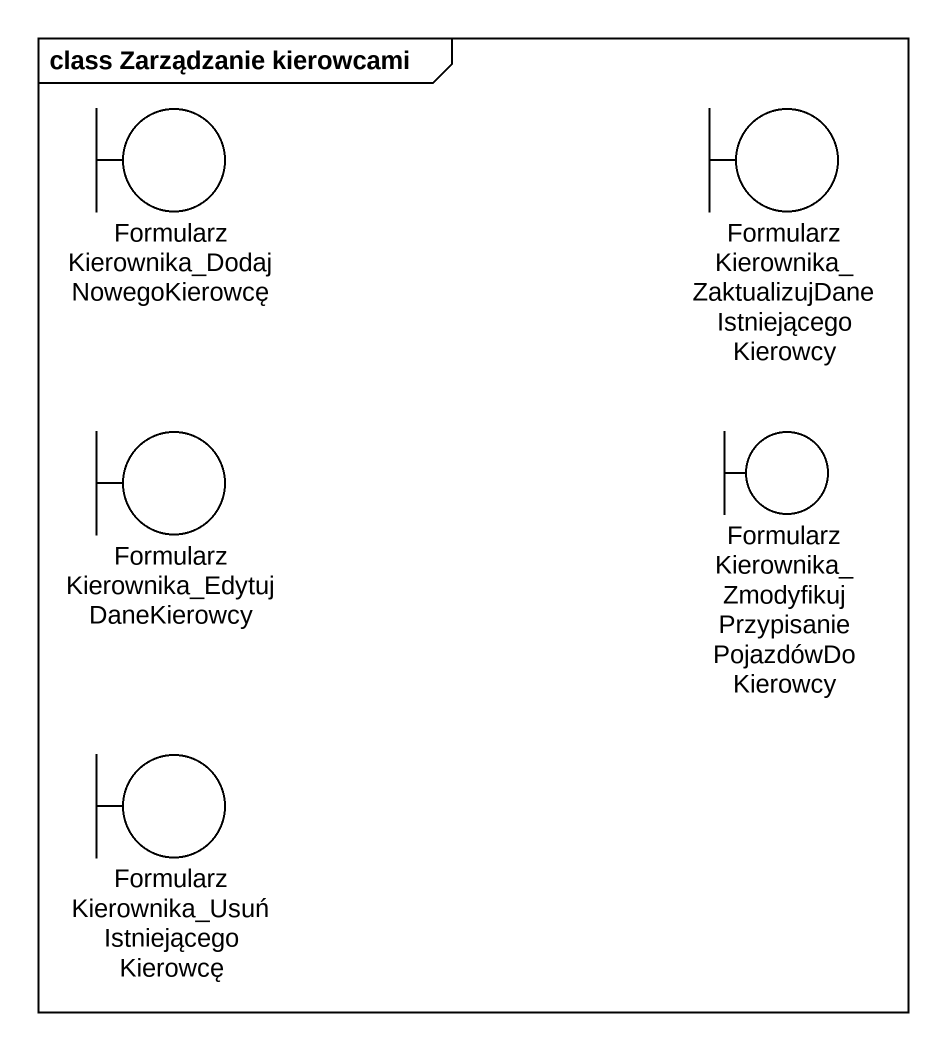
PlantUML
@startuml
mainframe class Zarządzanie kierowcami
boundary "FormularzKierownika_DodajNowegoKierowcę" as FormularzKierownika
boundary "FormularzKierownika_ZaktualizujDaneIstniejącegoKierowcy" as FormularzKierownika_2
boundary "FormularzKierownika_EdytujDaneKierowcy" as FormularzKierownika_3
boundary "FormularzKierownika_ZmodyfikujPrzypisaniePojazdówDoKierowcy" as FormularzKierownika_4
boundary "FormularzKierownika_UsuńIstniejącegoKierowcę" as FormularzKierownika_5
@enduml
